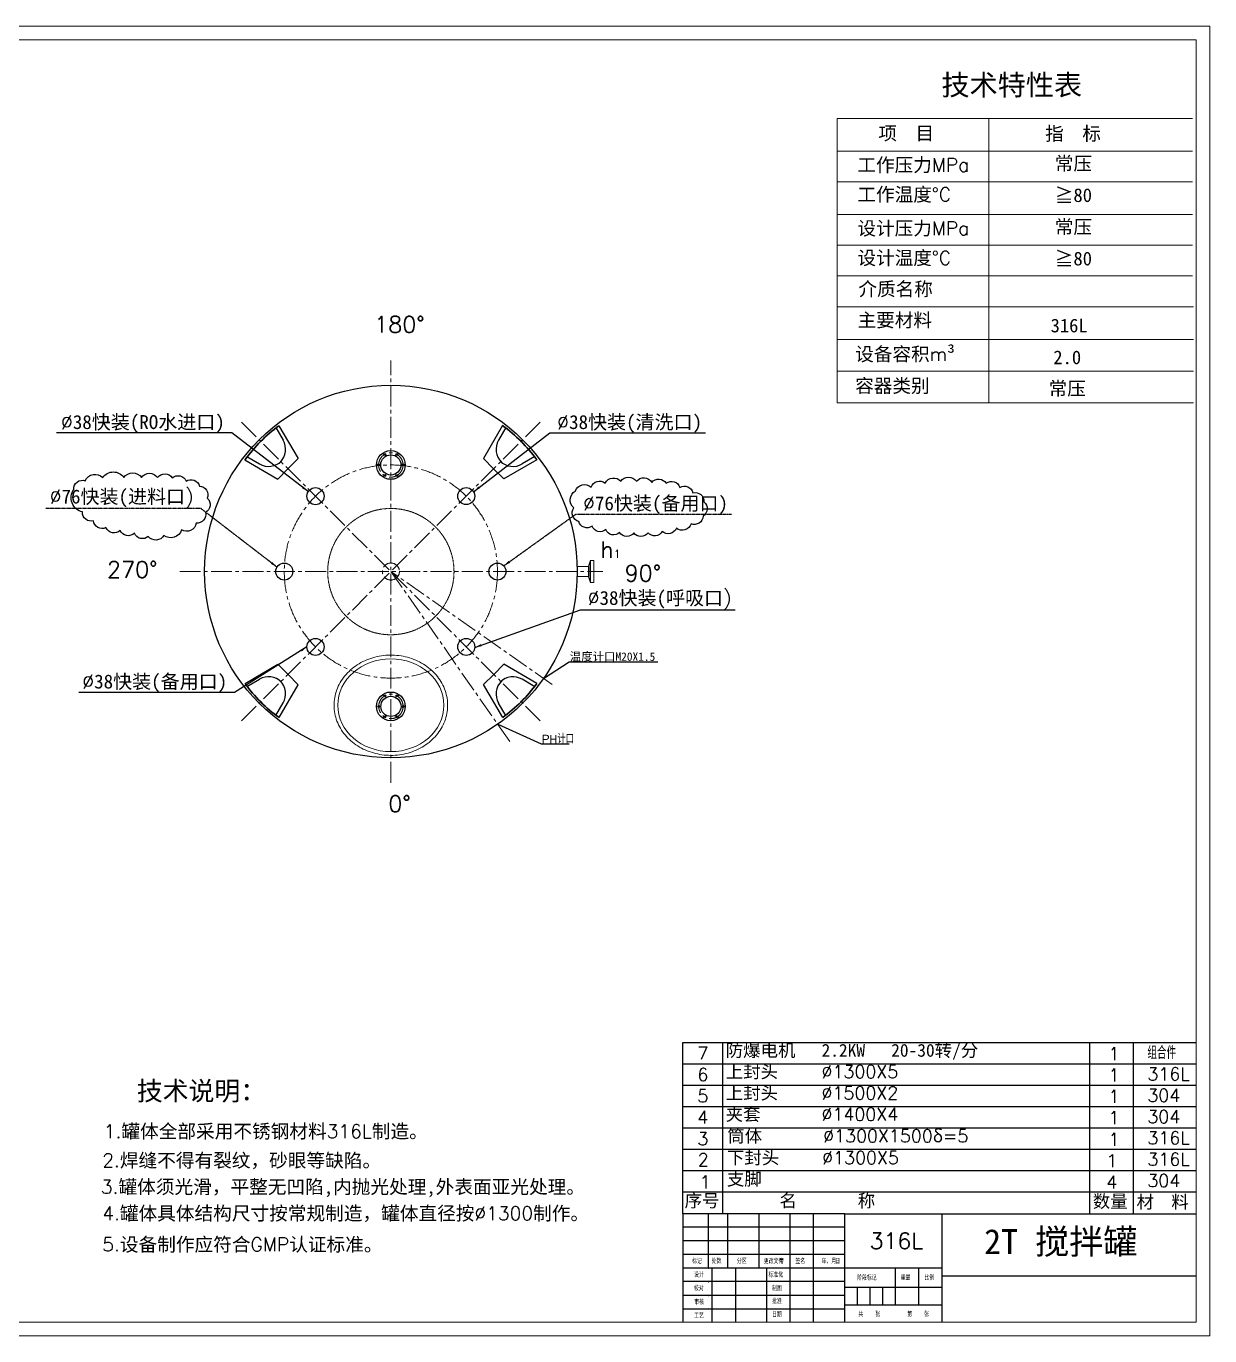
# Model space of a CAD drawing. Header units: millimetres. Extents: x 4043 to 11140, y -55 to 4644.
# Drawn here: x 6894 to 11140, y -55 to 4644 of the extents above; entities that cross this region are included whole.
import ezdxf

# ---------------------------------------------------------------- set-up
doc = ezdxf.new("R2010")
doc.units = ezdxf.units.MM
doc.header["$PDMODE"] = 3
doc.linetypes.add('CENTER2', pattern=[1.125, 0.75, -0.125, 0.125, -0.125])
doc.layers.add('中心线', color=1, linetype='CENTER2', lineweight=15)
doc.layers.add('实线', color=7, linetype='Continuous', lineweight=20)
doc.layers.add('图层1', color=2, linetype='Continuous')
doc.styles.get("Standard").update_dxf_attribs({"font": 'txt', "bigfont": 'gbcbig.shx'})
doc.dimstyles.new('ISO-25', dxfattribs={"dimtxt": 2.5, "dimasz": 2.5, "dimexe": 1.25, "dimexo": 0.625, "dimtad": 1, "dimtxsty": 'Standard', "dimcen": 2.5, "dimadec": 0, "dimazin": 0, "dimtfac": 1, "dimtmove": 0, "dimatfit": 3, "dimfxl": 0, "dimarcsym": 0})

msp = doc.modelspace()

# ---------------------------------------------------------------- linework, layer by layer
for p, q in [((7789.632, 3203.821), (7816.033, 3158.685)), ((7800.854, 3210.385), (7869.774, 3092.553)), ((8603.158, 3210.875), (8534.302, 3093.005)), ((8615.128, 3203.648), (8588.719, 3158.516)), ((7678.555, 3088.019), (7796.425, 3019.163)), ((7685.782, 3099.989), (7730.914, 3073.58)), ((7796.425, 3019.163), (7833.11, 3055.848)), ((7869.774, 3092.553), (7833.11, 3055.848)), ((8534.302, 3093.005), (8570.987, 3056.32)), ((8607.692, 3019.656), (8570.987, 3056.32)), ((8725.524, 3088.576), (8607.692, 3019.656)), ((8718.96, 3099.798), (8673.824, 3073.397)), ((8918.92, 2727.154), (8911.642, 2706.01)), ((8911.642, 2706.01), (8911.642, 2669.238)), ((8918.92, 2669.238), (8918.92, 2706.01)), ((8911.642, 2669.238), (8918.92, 2648.094)), ((7679.045, 2285.715), (7796.877, 2354.635)), ((7796.877, 2354.635), (7833.582, 2317.971)), ((8608.144, 2355.128), (8571.459, 2318.443)), ((8726.014, 2286.272), (8608.144, 2355.128)), ((7870.267, 2281.286), (7833.582, 2317.971)), ((8534.795, 2281.738), (8571.459, 2318.443)), ((7685.609, 2274.493), (7730.745, 2300.894)), ((7801.411, 2163.416), (7870.267, 2281.286)), ((8603.715, 2163.906), (8534.795, 2281.738)), ((8718.787, 2274.302), (8673.655, 2300.71)), ((7789.441, 2170.643), (7815.85, 2215.775)), ((8614.937, 2170.47), (8588.536, 2215.606)), ((9249.74, 383.054), (9249.74, 997.812)), ((9249.74, 997.812), (11091.282, 997.812)), ((9392.074, 997.812), (9392.074, 383.054)), ((10708.257, 997.812), (10708.257, 383.054)), ((10864.874, 997.812), (10864.874, 383.054)), ((9249.74, 921.337), (11091.282, 921.337)), ((9249.74, 844.861), (11091.282, 844.861)), ((9249.74, 768.386), (11091.282, 768.386)), ((9249.74, 691.91), (11091.282, 691.91)), ((9249.74, 615.435), (11091.282, 615.435)), ((9249.74, 538.959), (11091.282, 538.959)), ((9249.74, 462.484), (11091.282, 462.484)), ((9249.74, 383.054), (9249.74, -5.722)), ((9830.66, 383.054), (9249.74, 383.054)), ((9341.452, 188.535), (9341.452, 383.054)), ((9411.339, 188.535), (9411.339, 383.054)), ((9523.158, 188.535), (9523.158, 383.054)), ((9634.977, -5.722), (9634.977, 383.054)), ((9718.841, -5.722), (9718.841, 383.054)), ((9830.66, -5.722), (9830.66, 383.054)), ((9830.66, 383.054), (11091.282, 383.054)), ((10180.094, -5.722), (10180.094, 383.054)), ((9830.66, 334.521), (9249.74, 334.521)), ((9830.66, 285.989), (9249.74, 285.989)), ((9830.66, 237.456), (9249.74, 237.456)), ((10180.094, 188.535), (9249.74, 188.535)), ((9355.429, -7.148), (9355.429, 188.535)), ((9439.293, -5.722), (9439.293, 188.535)), ((9551.112, -5.722), (9551.112, 188.535)), ((10012.366, 55.75), (10012.366, 188.535)), ((10096.23, 55.75), (10096.23, 188.535)), ((10181.228, 160.805), (11091.282, 160.805)), ((9830.66, 139.614), (9249.74, 139.614)), ((10180.094, 118.648), (9830.66, 118.648)), ((9876.086, 55.75), (9876.086, 118.648)), ((9921.513, 55.75), (9921.513, 118.648)), ((9966.939, 55.75), (9966.939, 118.648)), ((10012.366, 55.75), (10012.366, 118.648)), ((9249.74, 90.694), (9830.66, 90.694)), ((10180.094, 55.75), (9830.66, 55.75)), ((9249.74, 41.773), (9830.66, 41.773))]:
    msp.add_line(p, q)
for centre, radius in [((8202.548, 2687.409), 668.306), ((8201.988, 3069.786), 51.529), ((8202.148, 3069.786), 36.192), ((8180.257, 3107.701), 3.6), ((8224.038, 3107.701), 3.6), ((8158.367, 3069.786), 3.6), ((8245.928, 3069.786), 3.6), ((8180.257, 3031.871), 3.6), ((8224.038, 3031.871), 3.6), ((7931.874, 2957.741), 30.59), ((8472.544, 2957.934), 30.59), ((7819.928, 2687.409), 30.59), ((8584.683, 2687.409), 30.59), ((7931.951, 2417), 30.59), ((8472.809, 2417.148), 30.59), ((8202.345, 2203.592), 51.529), ((8202.505, 2203.592), 36.192), ((8180.615, 2241.507), 3.6), ((8224.396, 2241.507), 3.6), ((8158.725, 2203.592), 3.6), ((8180.615, 2165.677), 3.6), ((8224.396, 2165.677), 3.6), ((8246.286, 2203.592), 3.6)]:
    msp.add_circle(centre, radius)
at = {"lineweight": 30}
for centre, start, end in [((8122.821, 2766.296), 125.942383, 144.0892), ((8281.435, 2766.609), 35.942383, 54.0892), ((8123.134, 2607.682), 215.942383, 234.0892), ((8281.748, 2607.995), 305.942383, 324.0892)]:
    msp.add_arc(centre, 548.524, start, end, dxfattribs=at)
for centre, start, end in [((7759.926, 3125.867), 314.891876, 30.323614), ((8644.821, 3125.689), 149.666298, 225.098036), ((7763.741, 3129.682), 239.666298, 315.098036), ((8641.006, 3129.504), 224.891876, 300.323614), ((7763.563, 2244.787), 44.891876, 120.323614), ((8640.828, 2244.609), 59.666298, 135.098036), ((7759.748, 2248.602), 329.666298, 45.098036), ((8644.643, 2248.424), 134.891876, 210.323614)]:
    msp.add_arc(centre, 65, start, end)
for p in [(9341.452, 286.377), (9341.452, 237.456), (9341.452, 188.535), (9341.452, 139.614), (9341.452, 90.694), (9341.452, 41.773)]:
    msp.add_point(p)
at = {"layer": '中心线', "ltscale": 100}
for p, q in [((8202.481, 1929.705), (8202.615, 3445.112)), ((7666.242, 3223.374), (8202.019, 2687.597)), ((8738.154, 3223.544), (8202.377, 2687.767)), ((7444.845, 2687.186), (8963.257, 2687.632)), ((7666.412, 2151.461), (8202.189, 2687.238)), ((8738.325, 2151.632), (8202.548, 2687.409)), ((8781.243, 2282.126), (8202.548, 2687.409)), ((8629.489, 2077.56), (8202.548, 2687.409))]:
    msp.add_line(p, q, dxfattribs=at)
for centre, radius in [((8202.148, 3069.786), 43.781), ((8202.306, 2687.409), 382.378), ((8202.283, 2687.503), 30.59), ((8202.505, 2203.592), 43.781)]:
    msp.add_circle(centre, radius, dxfattribs=at)
at = {"layer": '中心线'}
msp.add_circle((8202.285, 2687.145), 226.535, dxfattribs=at)
at = {"layer": '图层1'}
for points in [[(7064.369, 2981.966, -0.52056705), (7105.692, 3013.359, -0.52056705), (7105.692, 3013.359, -0.52056705), (7168.502, 3024.925, -0.52056705), (7168.502, 3024.925, -0.52056705), (7244.535, 3024.925, -0.52056705), (7244.535, 3024.925, -0.52056705), (7307.346, 3024.925, -0.52056705), (7307.346, 3024.925, -0.52056705), (7365.197, 3024.925, -0.52056705), (7365.197, 3024.925, -0.52056705), (7418.09, 3023.273, -0.52056705), (7418.09, 3023.273, -0.52056705), (7467.677, 3011.707, -0.52056705), (7467.677, 3011.707, -0.52056705), (7515.611, 2993.532, -0.52056705), (7515.611, 2993.532, -0.52056705), (7543.71, 2950.573, -0.52056705), (7543.71, 2950.573, -0.52056705), (7537.099, 2899.352, -0.52056705), (7537.099, 2899.352, -0.52056705), (7504.041, 2861.35, -0.52056705), (7504.041, 2861.35, -0.52056705), (7451.148, 2836.566, -0.52056705), (7451.148, 2836.566, -0.52056705), (7388.338, 2816.738, -0.52056705), (7388.338, 2816.738, -0.52056705), (7332.139, 2813.434, -0.52056705), (7332.139, 2813.434, -0.52056705), (7282.552, 2825, -0.52056705), (7282.552, 2825, -0.52056705), (7231.312, 2834.913, -0.52056705), (7231.312, 2834.913, -0.52056705), (7180.072, 2844.827, -0.52056705), (7180.072, 2844.827, -0.52056705), (7135.444, 2869.611, -0.52056705), (7135.444, 2869.611, -0.52056705), (7095.775, 2901.004, -0.52056705), (7095.775, 2901.004, -0.52056705)], [(8863.804, 2975.889, -0.52056705), (8920.987, 2990.44, -0.52056705), (8920.987, 2990.44, -0.52056705), (8970.892, 3004.99, -0.52056705), (8970.892, 3004.99, -0.52056705), (9027.035, 3011.226, -0.52056705), (9027.035, 3011.226, -0.52056705), (9083.178, 3011.226, -0.52056705), (9083.178, 3011.226, -0.52056705), (9138.282, 3007.068, -0.52056705), (9138.282, 3007.068, -0.52056705), (9190.266, 3003.95, -0.52056705), (9190.266, 3003.95, -0.52056705), (9239.132, 2989.4, -0.52056705), (9239.132, 2989.4, -0.52056705), (9285.918, 2969.654, -0.52056705), (9285.918, 2969.654, -0.52056705), (9325.426, 2937.435, -0.52056705), (9325.426, 2937.435, -0.52056705), (9322.307, 2886.51, -0.52056705), (9322.307, 2886.51, -0.52056705), (9279.68, 2858.449, -0.52056705), (9279.68, 2858.449, -0.52056705), (9226.656, 2842.859, -0.52056705), (9226.656, 2842.859, -0.52056705), (9175.711, 2831.427, -0.52056705), (9175.711, 2831.427, -0.52056705), (9124.766, 2826.23, -0.52056705), (9124.766, 2826.23, -0.52056705), (9073.821, 2826.23, -0.52056705), (9073.821, 2826.23, -0.52056705), (9022.876, 2827.27, -0.52056705), (9022.876, 2827.27, -0.52056705), (8972.971, 2837.663, -0.52056705), (8972.971, 2837.663, -0.52056705), (8924.106, 2850.134, -0.52056705), (8924.106, 2850.134, -0.52056705), (8876.28, 2866.763, -0.52056705), (8876.28, 2866.763, -0.52056705), (8858.605, 2915.61, -0.52056705), (8858.605, 2915.61, -0.52056705)]]:
    msp.add_lwpolyline(points, format="xyb", close=True, dxfattribs=at)
at = {"layer": '实线'}
for p, q in [((4043.297, 4643.99), (11140.226, 4643.99)), ((11140.226, -54.667), (11140.226, 4643.99)), ((4092.241, 4595.046), (11091.282, 4595.046)), ((11091.282, 4595.046), (11091.282, -5.722)), ((9803.571, 4313.233), (9803.571, 3292.992)), ((9803.571, 4313.233), (11077.793, 4313.233)), ((10347.222, 4313.233), (10347.222, 3292.992)), ((9803.571, 4196.092), (11077.793, 4196.092)), ((9803.571, 4085.757), (11077.793, 4085.757)), ((9803.571, 3968.616), (11077.793, 3968.616)), ((9803.571, 3858.28), (11077.793, 3858.28)), ((9803.571, 3747.945), (11077.793, 3747.945)), ((9803.571, 3637.609), (11081.198, 3637.609)), ((9803.571, 3520.468), (11081.198, 3520.468)), ((9803.571, 3406.73), (11081.198, 3406.73)), ((9803.571, 3292.992), (11081.198, 3292.992)), ((11091.282, -5.722), (4092.241, -5.722)), ((11140.226, -54.667), (4043.297, -54.667))]:
    msp.add_line(p, q, dxfattribs=at)
msp.add_lwpolyline([(8918.92, 2648.094), (8918.92, 2727.154), (8929.859, 2727.154), (8929.859, 2648.094)], close=True, dxfattribs=at)
for points in [[(8870.595, 2706.01), (8911.642, 2706.01)], [(8911.642, 2669.238), (8870.607, 2669.238)]]:
    msp.add_lwpolyline(points, dxfattribs=at)
msp.add_ellipse((8202.328, 2207.707), major_axis=(-190.35, 0), ratio=0.87461704, start_param=-3.14159265, end_param=3.14159265, dxfattribs=at)
msp.add_open_spline([(8406.061, 2207.707), (8406.061, 2213.67), (8405.725, 2219.633), (8403.992, 2234.99), (8402.084, 2244.335), (8396.638, 2262.626), (8393.1, 2271.571), (8384.494, 2288.838), (8379.427, 2297.159), (8367.901, 2312.975), (8361.444, 2320.47), (8347.307, 2334.461), (8339.629, 2340.956), (8323.244, 2352.8), (8314.538, 2358.149), (8296.31, 2367.584), (8286.79, 2371.669), (8267.161, 2378.486), (8257.053, 2381.219), (8236.489, 2385.273), (8226.032, 2386.594), (8205.017, 2387.797), (8194.457, 2387.679), (8173.482, 2386.005), (8163.066, 2384.45), (8142.622, 2379.935), (8132.594, 2376.976), (8113.164, 2369.718), (8103.761, 2365.419), (8085.807, 2355.574), (8077.255, 2350.028), (8061.212, 2337.812), (8053.721, 2331.142), (8039.988, 2316.829), (8033.748, 2309.186), (8022.681, 2293.105), (8017.856, 2284.667), (8009.753, 2267.202), (8006.477, 2258.175), (8001.566, 2239.76), (7999.933, 2230.372), (7998.358, 2211.48), (7998.416, 2201.976), (8000.223, 2183.101), (8001.972, 2173.73), (8007.108, 2155.365), (8010.495, 2146.372), (8018.809, 2128.989), (8023.737, 2120.6), (8034.997, 2104.628), (8041.329, 2097.047), (8055.232, 2082.868), (8062.803, 2076.271), (8078.991, 2064.21), (8087.608, 2058.746), (8105.678, 2049.073), (8115.131, 2044.864), (8134.646, 2037.79), (8144.709, 2034.925), (8165.204, 2030.604), (8175.638, 2029.147), (8196.632, 2027.67), (8207.192, 2027.651), (8228.193, 2029.052), (8238.633, 2030.472), (8259.148, 2034.719), (8269.223, 2037.547), (8288.77, 2044.551), (8298.242, 2048.726), (8316.356, 2058.333), (8324.999, 2063.765), (8341.241, 2075.766), (8348.842, 2082.336), (8362.81, 2096.463), (8369.177, 2104.021), (8380.511, 2119.949), (8385.477, 2128.32), (8393.872, 2145.671), (8397.301, 2154.651), (8402.523, 2172.996), (8404.315, 2182.36), (8405.795, 2197.083), (8406.061, 2202.395), (8406.061, 2207.707)], degree=3, knots=[-3.14159265, -3.14159265, -3.14159265, -3.14159265, -3.04317855, -3.04317855, -2.8868423, -2.8868423, -2.73050605, -2.73050605, -2.57416979, -2.57416979, -2.41783354, -2.41783354, -2.26149729, -2.26149729, -2.10516104, -2.10516104, -1.94882478, -1.94882478, -1.79248853, -1.79248853, -1.63615228, -1.63615228, -1.47981602, -1.47981602, -1.32347977, -1.32347977, -1.16714352, -1.16714352, -1.01080726, -1.01080726, -0.85447101, -0.85447101, -0.69813476, -0.69813476, -0.54179851, -0.54179851, -0.38546225, -0.38546225, -0.229126, -0.229126, -0.07278975, -0.07278975, 0.08354651, 0.08354651, 0.23988276, 0.23988276, 0.39621901, 0.39621901, 0.55255527, 0.55255527, 0.70889152, 0.70889152, 0.86522777, 0.86522777, 1.02156402, 1.02156402, 1.17790028, 1.17790028, 1.33423653, 1.33423653, 1.49057278, 1.49057278, 1.64690904, 1.64690904, 1.80324529, 1.80324529, 1.95958154, 1.95958154, 2.1159178, 2.1159178, 2.27225405, 2.27225405, 2.4285903, 2.4285903, 2.58492655, 2.58492655, 2.74126281, 2.74126281, 2.89759906, 2.89759906, 3.05393531, 3.05393531, 3.14159265, 3.14159265, 3.14159265, 3.14159265], dxfattribs=at)

# ---------------------------------------------------------------- texts
for s, height, p in [('标记', 17.4717, (9282.709, 204.118)), ('处数', 17.4717, (9353.163, 204.354)), ('分区', 17.4717, (9443.638, 204.496)), ('更改文件', 17.4717, (9540.377, 204.012)), ('号', 17.472, (9595.541, 203.074)), ('签名', 17.4717, (9653.582, 204.26)), ('年、月、', 17.4717, (9747.645, 204.165)), ('日', 17.472, (9796.035, 204.307)), ('设计', 17.4717, (9289.792, 155.481)), ('标准化', 17.4717, (9557.157, 155.245)), ('阶段标记', 17.4717, (9874.953, 144.714)), ('重量', 17.4717, (10031.112, 144.809)), ('比例', 17.4717, (10116.252, 145.045)), ('校对', 17.4717, (9289.792, 106.56)), ('制图', 17.4717, (9569.717, 106.513)), ('审核', 17.4717, (9290.595, 57.497)), ('批准', 17.4717, (9569.717, 60.242)), ('工艺', 17.4717, (9290.076, 8.577)), ('日期', 17.4717, (9569.717, 12.747)), ('共', 17.472, (9879.597, 13.697)), ('张', 17.472, (9940.479, 13.697)), ('第', 17.472, (10054.786, 13.745)), ('张', 17.472, (10115.669, 13.745))]:
    msp.add_text(s, height=height).set_placement(p)
at = {"attachment_point": 1}
for s, insert, char_height, width in [('180%%d', (8142.479, 3603.246), 58.7332, 1696.75176), ('h{\\H0.48418x;1}', (8953.677, 2795.227), 58.73319, 1696.75176), ('270%%d', (7184.099, 2723.984), 58.7332, 1696.75176), ('90%%d', (9041.105, 2710.673), 58.7332, 1696.75176), ('0%%d', (8193.2, 1883.538), 58.7332, 1696.75176), ('{\\fSimSun|b0|i0|c134|p54;防爆电机   2.2KW   20-30转/分}', (9403.426, 992.582), 45.88532, 1325.5877), ('组合件', (10916.203, 984.147), 45.8853, 1325.5877), ('7', (9301.795, 981.963), 45.885, 1325.5877), ('1', (10777.132, 980.531), 45.885, 1325.5877), ('6', (9301.795, 905.488), 45.885, 1325.5877), ('{\\fSimSun|b0|i0|c134|p54;上封头     }%%C1300X5', (9403.426, 916.107), 45.88532, 1325.5877), ('1', (10777.132, 904.056), 45.885, 1325.5877), ('316L', (10916.203, 907.671), 45.8853, 1325.5877), ('{\\fSimSun|b0|i0|c134|p54;技术说明：}', (7291.007, 857.854), 68.01665, 1215.42869), ('{\\fSimSun|b0|i0|c134|p54;上封头     }%%C1500X2', (9403.426, 839.631), 45.88532, 1325.5877), ('5', (9301.795, 829.012), 45.885, 1325.5877), ('1', (10777.132, 827.58), 45.885, 1325.5877), ('304', (10916.203, 831.196), 45.8853, 1325.5877), ('4', (9301.795, 752.537), 45.885, 1325.5877), ('{\\fSimSun|b0|i0|c134|p54;夹套       }%%C1400X4', (9403.426, 763.156), 45.88532, 1325.5877), ('304', (10916.203, 754.72), 45.8853, 1325.5877), ('1.{\\fSimSun|b0|i0|c134|p54;罐体全部采用不锈钢材料}316L{\\fSimSun|b0|i0|c134|p54;制造。}', (7172.459, 703.729), 49.08418, 1585.65317), ('1', (10777.132, 751.105), 45.885, 1325.5877), ('3', (9301.795, 675.403), 45.885, 1325.5877), ('{\\fSimSun|b0|i0|c134|p54;筒体       }%%C1300X1500{\\fSimSun|b0|i0|c134|p54;δ}=5', (9409.457, 685.469), 45.88532, 1325.5877), ('1', (10776.901, 673.335), 45.885, 1325.5877), ('316L', (10916.203, 678.245), 45.8853, 1325.5877), ('{\\fSimSun|b0|i0|c134|p54;下封头}   {\\fSimSun|b0|i0|c134|p54; }%%C1300X5', (9407.857, 607.372), 45.88532, 1325.5877), ('2.{\\fSimSun|b0|i0|c134|p54;焊缝不得有裂纹，砂眼等缺陷。}', (7166.903, 599.176), 49.08418, 1031.54201), ('2', (9303.329, 600.308), 45.885, 1325.5877), ('1', (10769.05, 595.958), 45.885, 1325.5877), ('316L', (10916.203, 601.769), 45.8853, 1325.5877), ('1', (9310.088, 520.042), 45.885, 1325.5877), ('{\\fSimSun|b0|i0|c134|p54;支脚}', (9407.857, 530.896), 45.88532, 1325.5877), ('4', (10769.05, 519.482), 45.885, 1325.5877), ('304', (10916.203, 525.294), 45.8853, 1325.5877), ('3.{\\fSimSun|b0|i0|c134|p54;罐体须光滑，平整无凹陷,内抛光处理,外表面\\fSimSun|b0|i0|c134|p6;亚\\fSimSun|b0|i0|c134|p54;光处理。}', (7162.042, 504.444), 49.084183, 1869.58816), ('{\\fSimSun|b0|i0|c134|p54;序号}', (9256.089, 453.169), 45.88532, 1325.5877), ('{\\fSimSun|b0|i0|c134|p54;名       称}', (9596, 452.989), 45.88532, 1325.5877), ('{\\fSimSun|b0|i0|c134|p54;数量}', (10720.35, 450.888), 45.88532, 1325.5877), ('{\\fSimSun|b0|i0|c134|p54;材  料}', (10877.325, 448.877), 45.88532, 1325.5877), ('4.{\\fSimSun|b0|i0|c134|p54;罐体具体结构尺寸按常规制造，罐体直径按}%%C1300{\\fSimSun|b0|i0|c134|p54;制作。}', (7166.997, 409.354), 49.08418, 1869.16468), ('5.{\\fSimSun|b0|i0|c134|p54;设备制作应符合}GMP{\\fSimSun|b0|i0|c134|p54;认证标准。}', (7167.112, 297.554), 49.08418, 1033.73385), ('316L', (9919.628, 315.042), 58.2391, 807.58882)]:
    msp.add_mtext(s, dxfattribs=dict(at, insert=insert, char_height=char_height, width=width))
at = {"layer": '中心线', "char_height": 50}
for s, insert, attachment_point in [('%%C{\\fSimSun|b0|i0|c134|p2;76快装(进料口})', (7493.9, 2914.777), 9), ('%%C{\\fSimSun|b0|i0|c134|p2;76快装(备用口)}', (8891.596, 2893.86), 7)]:
    msp.add_mtext(s, dxfattribs=dict(at, insert=insert, attachment_point=attachment_point))
at = {"layer": '图层1'}
for s, insert, char_height, attachment_point in [('%%C{\\fSimSun|b0|i0|c134|p2;38快装(RO水进口)}', (7606.418, 3185.329), 50, 9), ('%%C{\\fSimSun|b0|i0|c134|p2;38快装(清洗口)}', (8798.811, 3185.329), 50, 7), ('%%C{\\fSimSun|b0|i0|c134|p2;38快装(呼吸口})', (8908.078, 2551.061), 50, 7), ('{\\fSimSun|b0|i0|c134|p2;温度计口M20X1.5}', (8844.333, 2363.685), 30, 7), ('%%C{\\fSimSun|b0|i0|c134|p2;38快装(备用口)}', (7614.933, 2254.475), 50, 9), ('PH计口', (8744.122, 2070.36), 30, 7)]:
    msp.add_mtext(s, dxfattribs=dict(at, insert=insert, char_height=char_height, attachment_point=attachment_point))
at = {"layer": '实线'}
for s, insert, char_height, width, attachment_point in [('{\\fSimSun|b0|i0|c134|p54;技术特性表}', (10177.377, 4470.184), 74.00385, 731.91137, 1), ('{\\fSimSun|b0|i0|c134|p54;\\H0.7937x;项  目}', (10051.208, 4257.271), 61.66987, 1219.85229, 5), ('{\\fSimSun|b0|i0|c134|p54;\\H0.7937x;指  标}', (10649.688, 4255.969), 61.66987, 1219.85229, 5), ('{\\fSimSun|b0|i0|c134|p54;常压}', (10651.042, 4148.872), 48.94434, 1219.85229, 5), ('{\\fSimSun|b0|i0|c134|p2;工作压力}MPa', (9876.169, 4170.789), 48.94434, 1842.96657, 1), ('{\\fSimSun|b0|i0|c134|p2;工作温度%%d}C', (9876.169, 4064.686), 48.94434, 1842.96657, 1), ('{\\fSimSun|b0|i0|c134|p0;≧80}', (10651.042, 4036.212), 48.94434, 1219.85229, 5), ('{\\fSimSun|b0|i0|c134|p2;设计压力}MPa', (9876.169, 3943.313), 48.94434, 1842.96657, 1), ('{\\fSimSun|b0|i0|c134|p54;常压}', (10651.042, 3921.396), 48.94434, 1219.85229, 5), ('{\\fSimSun|b0|i0|c134|p2;设计温度%%d}C', (9876.169, 3837.21), 48.94434, 1842.96657, 1), ('{\\fSimSun|b0|i0|c134|p0;≧80}', (10651.042, 3808.735), 48.94434, 1219.85229, 5), ('{\\fSimSun|b0|i0|c134|p54;介质名称}', (9879.574, 3725.681), 48.94434, 1842.96657, 1), ('{\\fSimSun|b0|i0|c134|p54;主要材料\\fSimSun|b0|i0|c134|p0;}', (9876.679, 3613.886), 48.94434, 1842.96657, 1), ('{\\fSimSun|b0|i0|c134|p54;316L}', (10635.525, 3569.642), 48.94434, 1219.85229, 5), ('{\\fSimSun|b0|i0|c134|p54;设备容积}m{\\fSimSun|b0|i0|c134|p0;³}', (9868.136, 3492.189), 48.94434, 1842.96657, 1), ('{\\fSimSun|b0|i0|c134|p54;2.0}', (10628.748, 3455.464), 48.94434, 1219.85229, 5), ('{\\fSimSun|b0|i0|c134|p54;容器类别}', (9868.136, 3378.45), 48.94434, 1842.96657, 1), ('{\\fSimSun|b0|i0|c134|p54;常压}', (10628.748, 3341.726), 48.94434, 1219.85229, 5), ('{\\fSimSun|b0|i0|c134|p2;2T 搅拌罐}', (10330.619, 328.09), 89.61557, 18800.49226, 1)]:
    msp.add_mtext(s, dxfattribs=dict(at, insert=insert, char_height=char_height, width=width, attachment_point=attachment_point))

# ---------------------------------------------------------------- leaders
at = {"layer": '中心线', "annotation_type": 0, "has_hookline": 1}
for points, hookline_direction, text_width in [([(7793.764, 2703.259), (7519.765, 2914.152), (7494.525, 2914.152)], 1, 528.889), ([(8607.476, 2707.811), (8865.731, 2893.235), (8890.971, 2893.235)], 0, 532.222)]:
    msp.add_leader(points, dimstyle='ISO-25', override={"dimtxt": 50, "dimasz": 25, "dimgap": 0.625, "dimtad": 1, "dimfxl": 2}, dxfattribs=dict(at, hookline_direction=hookline_direction, text_width=text_width))
at = {"layer": '图层1', "annotation_type": 0, "has_hookline": 1}
for points, override, hookline_direction, text_width in [([(7906.282, 2973.811), (7632.283, 3184.704), (7607.043, 3184.704)], {"dimtxt": 50, "dimasz": 25, "dimgap": 0.625, "dimtad": 1, "dimfxl": 2}, 1, 603.333), ([(8498.947, 2973.811), (8772.946, 3184.704), (8798.186, 3184.704)], {"dimtxt": 50, "dimasz": 25, "dimgap": 0.625, "dimtad": 1, "dimfxl": 2}, 0, 532.222), ([(8503.307, 2414.776), (8882.453, 2550.436), (8907.453, 2550.436)], {"dimtxt": 50, "dimasz": 25, "dimgap": 0.625, "dimtad": 1, "dimfxl": 2}, 0, 528.889), ([(7901.361, 2417), (7640.798, 2253.85), (7615.558, 2253.85)], {"dimtxt": 50, "dimasz": 25, "dimgap": 0.625, "dimtad": 1, "dimfxl": 2}, 1, 532.222), ([(8749.959, 2304.036), (8841.729, 2363.06), (8843.708, 2363.06)], {"dimgap": 0.625, "dimtad": 1, "dimfxl": 2}, 0, 315.333), ([(8585.824, 2139.931), (8741.517, 2069.735), (8743.497, 2069.735)], {"dimgap": 0.625, "dimtad": 1, "dimfxl": 2}, 0, 98.382)]:
    msp.add_leader(points, dimstyle='ISO-25', override=override, dxfattribs=dict(at, hookline_direction=hookline_direction, text_width=text_width))

doc.saveas('drawing.dxf')
